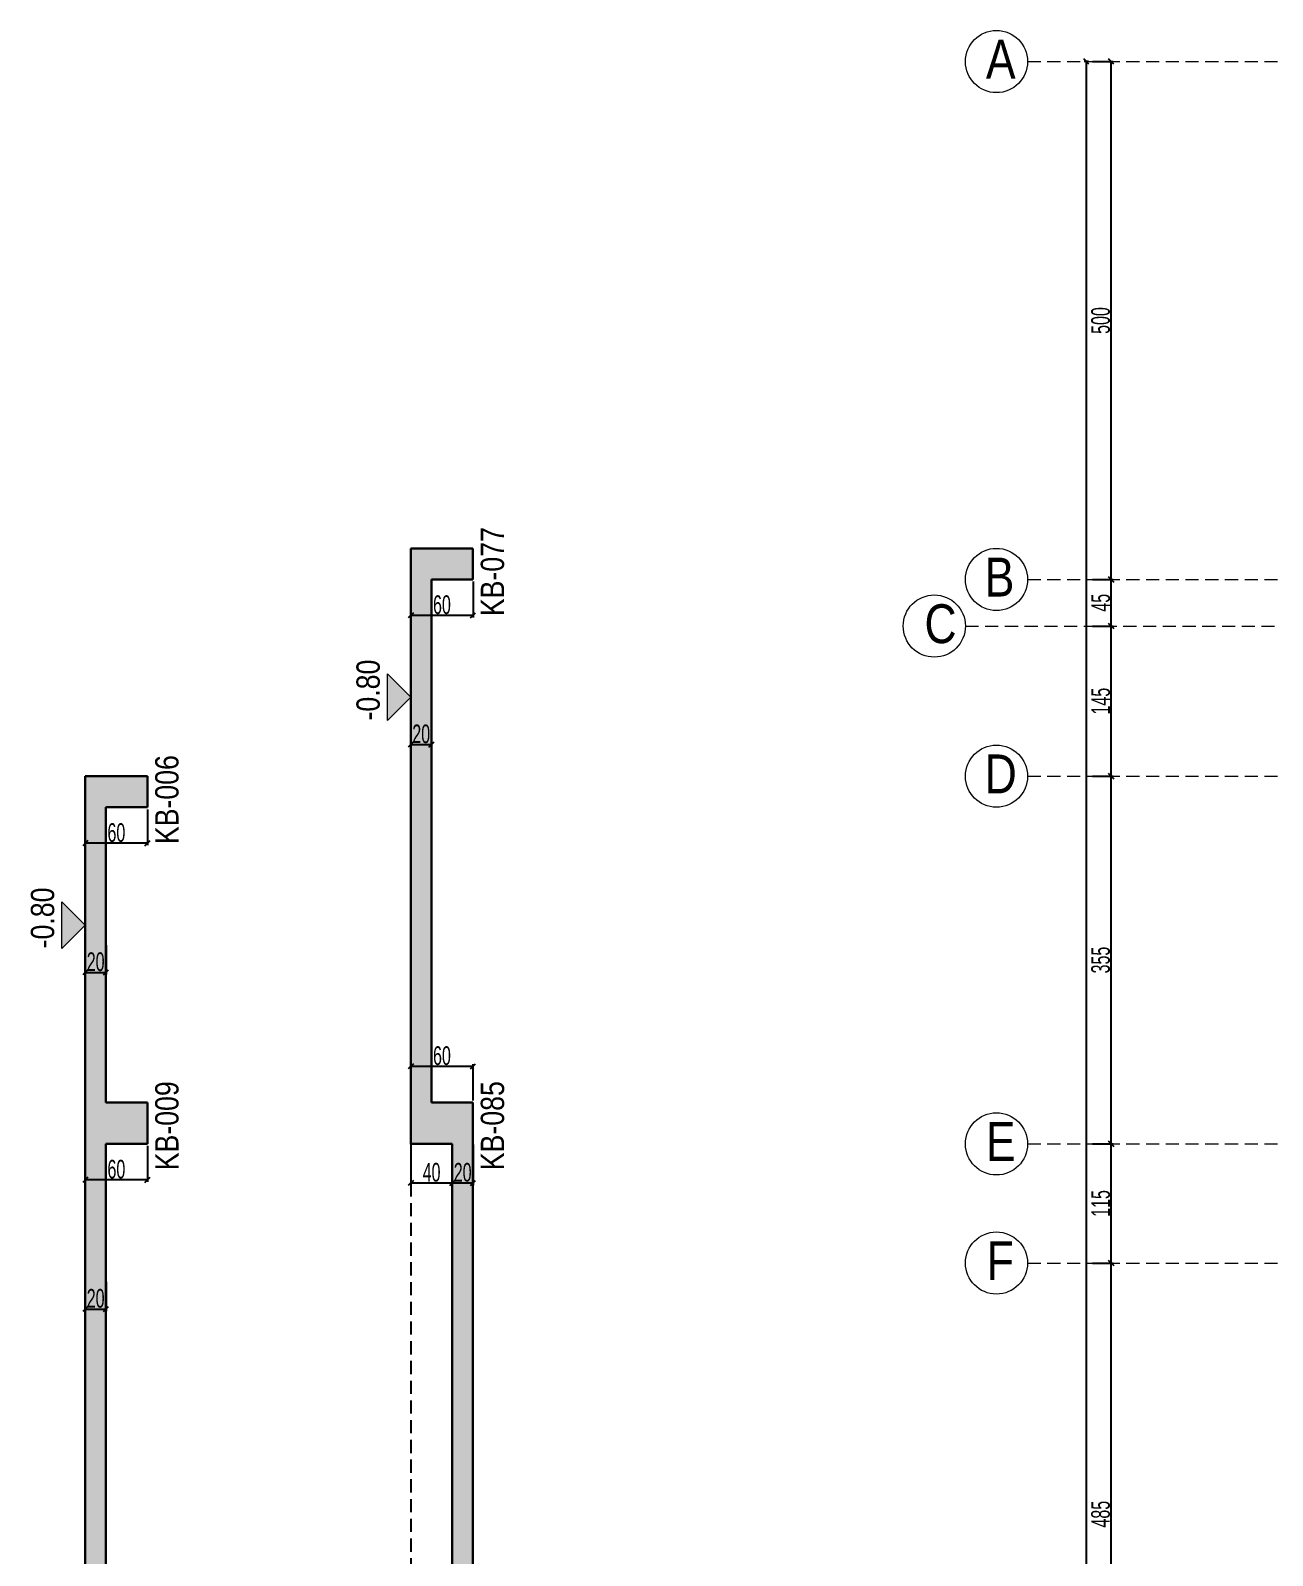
# Model space of a CAD drawing. Header units: millimetres. Extents: x 2300 to 11114, y 689 to 8824.
# Drawn here: x 2300 to 3498, y 6712 to 8184 of the extents above; entities that cross this region are included whole.
import ezdxf

# ---------------------------------------------------------------- set-up
doc = ezdxf.new("R2010")
doc.units = ezdxf.units.MM
doc.linetypes.add('DASHED', pattern=[19.05, 12.7, -6.35])
for name, color, linetype, lineweight in [('AKS BALONU (BEYKENT)', 7, 'Continuous', 20), ('AKS CIZGISI (BEYKENT)', 252, 'DASHED', 20), ('AKS NO (BEYKENT)', 3, 'Continuous', 20), ('AKS OLCU (BEYKENT)', 200, 'Continuous', 20), ('DOSEME SINIRI (BEYKENT)', 2, 'Continuous', 30), ('KESIT SINIRI (BEYKENT)', 241, 'DASHED', 20), ('KIRIS ISMI (BEYKENT)', 40, 'Continuous', 20), ('KOT CIZGI (BEYKENT)', 120, 'Continuous', 20), ('KOT YAZI (BEYKENT)', 7, 'Continuous', 20), ('OLCU (BEYKENT)', 14, 'Continuous', 20), ('TARAMA (BEYKENT)', 252, 'Continuous', 25)]:
    doc.layers.add(name, color=color, linetype=linetype, lineweight=lineweight)
doc.styles.add('DSMOLC-50', font='bahnschrift light condensed', dxfattribs={"width": 0.75, "height": 18})
doc.styles.add('KOT (BEYKENT)', font='')
doc.styles.add('OLC-50', font='bahnschrift light condensed', dxfattribs={"width": 0.75, "height": 18})
doc.styles.add('YAZI (BEYKENT)', font='')
doc.styles.get('KOT (BEYKENT)').set_extended_font_data('Bahnschrift Light Condensed')
doc.styles.get('YAZI (BEYKENT)').set_extended_font_data('Bahnschrift Light Condensed')
doc.dimstyles.new('DSMOLC-50', dxfattribs={"dimtxt": 18, "dimasz": 5, "dimexe": 2, "dimexo": 2, "dimgap": 1, "dimtad": 1, "dimdec": 1, "dimrnd": 0.5, "dimzin": 12, "dimdsep": 46, "dimtxsty": 'DSMOLC-50', "dimblk": 'OBLIQUE', "dimblk1": 'OBLIQUE', "dimblk2": 'OBLIQUE', "dimcen": 0, "dimclrt": 7, "dimadec": 0, "dimazin": 0, "dimtfac": 1, "dimtdec": 4, "dimtix": 1, "dimtmove": 2, "dimatfit": 3, "dimfxl": 1, "dimtzin": 0, "dimarcsym": 0})

# ---------------------------------------------------------------- blocks, each defined once
blk = doc.blocks.new('_Oblique')
at = {"color": 0, "linetype": 'ByBlock', "lineweight": -2}
blk.add_line((-0.5, -0.5), (0.5, 0.5), dxfattribs=at)
blk = doc.blocks.new('*D263')
at = {"layer": 'AKS OLCU (BEYKENT)', "color": 0, "lineweight": -2, "transparency": 16777216}
for p, q in [((3324.6, 6993.9), (3344.6, 6993.9)), ((3342.6, 6508.9), (3342.6, 6993.9)), ((3324.6, 6508.9), (3344.6, 6508.9))]:
    blk.add_line(p, q, dxfattribs=at)
at = {"layer": 'DEFPOINTS', "color": 0, "transparency": 16777216}
for p in [(3322.6, 6993.9), (3342.6, 6993.9), (3322.6, 6508.9)]:
    blk.add_point(p, dxfattribs=at)
at = {"layer": 'AKS OLCU (BEYKENT)', "color": 0, "lineweight": -2, "transparency": 16777216, "xscale": 5, "yscale": 5, "zscale": 5}
for p, rotation in [((3342.6, 6993.9), 90), ((3342.6, 6508.9), 270)]:
    blk.add_blockref('_Oblique', p, dxfattribs=dict(at, rotation=rotation))
at = {"layer": 'AKS OLCU (BEYKENT)', "color": 7, "transparency": 16777216, "insert": (3332.4, 6751.4), "char_height": 18, "attachment_point": 5, "rotation": 90, "style": 'DSMOLC-50'}
blk.add_mtext('485', dxfattribs=at)
blk = doc.blocks.new('*D264')
at = {"layer": 'AKS OLCU (BEYKENT)', "color": 0, "lineweight": -2, "transparency": 16777216}
for p, q in [((3324.6, 7108.9), (3344.6, 7108.9)), ((3342.6, 6993.9), (3342.6, 7108.9)), ((3324.6, 6993.9), (3344.6, 6993.9))]:
    blk.add_line(p, q, dxfattribs=at)
at = {"layer": 'DEFPOINTS', "color": 0, "transparency": 16777216}
for p in [(3322.6, 7108.9), (3342.6, 7108.9), (3322.6, 6993.9)]:
    blk.add_point(p, dxfattribs=at)
at = {"layer": 'AKS OLCU (BEYKENT)', "color": 0, "lineweight": -2, "transparency": 16777216, "xscale": 5, "yscale": 5, "zscale": 5}
for p, rotation in [((3342.6, 7108.9), 90), ((3342.6, 6993.9), 270)]:
    blk.add_blockref('_Oblique', p, dxfattribs=dict(at, rotation=rotation))
at = {"layer": 'AKS OLCU (BEYKENT)', "color": 7, "transparency": 16777216, "insert": (3332.5, 7051.4), "char_height": 18, "attachment_point": 5, "rotation": 90, "style": 'DSMOLC-50'}
blk.add_mtext('115', dxfattribs=at)
blk = doc.blocks.new('*D265')
at = {"layer": 'AKS OLCU (BEYKENT)', "color": 0, "lineweight": -2, "transparency": 16777216}
for p, q in [((3324.6, 7463.9), (3344.6, 7463.9)), ((3342.6, 7108.9), (3342.6, 7463.9)), ((3324.6, 7108.9), (3344.6, 7108.9))]:
    blk.add_line(p, q, dxfattribs=at)
at = {"layer": 'DEFPOINTS', "color": 0, "transparency": 16777216}
for p in [(3322.6, 7463.9), (3342.6, 7463.9), (3322.6, 7108.9)]:
    blk.add_point(p, dxfattribs=at)
at = {"layer": 'AKS OLCU (BEYKENT)', "color": 0, "lineweight": -2, "transparency": 16777216, "xscale": 5, "yscale": 5, "zscale": 5}
for p, rotation in [((3342.6, 7463.9), 90), ((3342.6, 7108.9), 270)]:
    blk.add_blockref('_Oblique', p, dxfattribs=dict(at, rotation=rotation))
at = {"layer": 'AKS OLCU (BEYKENT)', "color": 7, "transparency": 16777216, "insert": (3332.4, 7286.4), "char_height": 18, "attachment_point": 5, "rotation": 90, "style": 'DSMOLC-50'}
blk.add_mtext('355', dxfattribs=at)
blk = doc.blocks.new('*D266')
at = {"layer": 'AKS OLCU (BEYKENT)', "color": 0, "lineweight": -2, "transparency": 16777216}
for p, q in [((3324.6, 7608.9), (3344.6, 7608.9)), ((3342.6, 7463.9), (3342.6, 7608.9)), ((3324.6, 7463.9), (3344.6, 7463.9))]:
    blk.add_line(p, q, dxfattribs=at)
at = {"layer": 'DEFPOINTS', "color": 0, "transparency": 16777216}
for p in [(3322.6, 7608.9), (3342.6, 7608.9), (3322.6, 7463.9)]:
    blk.add_point(p, dxfattribs=at)
at = {"layer": 'AKS OLCU (BEYKENT)', "color": 0, "lineweight": -2, "transparency": 16777216, "xscale": 5, "yscale": 5, "zscale": 5}
for p, rotation in [((3342.6, 7608.9), 90), ((3342.6, 7463.9), 270)]:
    blk.add_blockref('_Oblique', p, dxfattribs=dict(at, rotation=rotation))
at = {"layer": 'AKS OLCU (BEYKENT)', "color": 7, "transparency": 16777216, "insert": (3332.5, 7536.4), "char_height": 18, "attachment_point": 5, "rotation": 90, "style": 'DSMOLC-50'}
blk.add_mtext('145', dxfattribs=at)
blk = doc.blocks.new('*D267')
at = {"layer": 'AKS OLCU (BEYKENT)', "color": 0, "lineweight": -2, "transparency": 16777216}
for p, q in [((3324.6, 7653.9), (3344.6, 7653.9)), ((3342.6, 7608.9), (3342.6, 7653.9)), ((3324.6, 7608.9), (3344.6, 7608.9))]:
    blk.add_line(p, q, dxfattribs=at)
at = {"layer": 'DEFPOINTS', "color": 0, "transparency": 16777216}
for p in [(3322.6, 7653.9), (3342.6, 7653.9), (3322.6, 7608.9)]:
    blk.add_point(p, dxfattribs=at)
at = {"layer": 'AKS OLCU (BEYKENT)', "color": 0, "lineweight": -2, "transparency": 16777216, "xscale": 5, "yscale": 5, "zscale": 5}
for p, rotation in [((3342.6, 7653.9), 90), ((3342.6, 7608.9), 270)]:
    blk.add_blockref('_Oblique', p, dxfattribs=dict(at, rotation=rotation))
at = {"layer": 'AKS OLCU (BEYKENT)', "color": 7, "transparency": 16777216, "insert": (3332.5, 7631.4), "char_height": 18, "attachment_point": 5, "rotation": 90, "style": 'DSMOLC-50'}
blk.add_mtext('45', dxfattribs=at)
blk = doc.blocks.new('*D268')
at = {"layer": 'AKS OLCU (BEYKENT)', "color": 0, "lineweight": -2, "transparency": 16777216}
for p, q in [((3324.6, 8153.9), (3344.6, 8153.9)), ((3342.6, 7653.9), (3342.6, 8153.9)), ((3324.6, 7653.9), (3344.6, 7653.9))]:
    blk.add_line(p, q, dxfattribs=at)
at = {"layer": 'DEFPOINTS', "color": 0, "transparency": 16777216}
for p in [(3322.6, 8153.9), (3342.6, 8153.9), (3322.6, 7653.9)]:
    blk.add_point(p, dxfattribs=at)
at = {"layer": 'AKS OLCU (BEYKENT)', "color": 0, "lineweight": -2, "transparency": 16777216, "xscale": 5, "yscale": 5, "zscale": 5}
for p, rotation in [((3342.6, 8153.9), 90), ((3342.6, 7653.9), 270)]:
    blk.add_blockref('_Oblique', p, dxfattribs=dict(at, rotation=rotation))
at = {"layer": 'AKS OLCU (BEYKENT)', "color": 7, "transparency": 16777216, "insert": (3332.4, 7903.9), "char_height": 18, "attachment_point": 5, "rotation": 90, "style": 'DSMOLC-50'}
blk.add_mtext('500', dxfattribs=at)
blk = doc.blocks.new('*D269')
at = {"layer": 'AKS OLCU (BEYKENT)', "color": 0, "lineweight": -2, "transparency": 16777216}
for p, q in [((3320.6, 8153.9), (3316.6, 8153.9)), ((3318.6, 1183.9), (3318.6, 8153.9)), ((3320.6, 1183.9), (3316.6, 1183.9))]:
    blk.add_line(p, q, dxfattribs=at)
at = {"layer": 'DEFPOINTS', "color": 0, "transparency": 16777216}
for p in [(3318.6, 8153.9), (3322.6, 8153.9), (3322.6, 1183.9)]:
    blk.add_point(p, dxfattribs=at)
at = {"layer": 'AKS OLCU (BEYKENT)', "color": 0, "lineweight": -2, "transparency": 16777216, "xscale": 5, "yscale": 5, "zscale": 5}
for p, rotation in [((3318.6, 8153.9), 90), ((3318.6, 1183.9), 270)]:
    blk.add_blockref('_Oblique', p, dxfattribs=dict(at, rotation=rotation))
at = {"layer": 'AKS OLCU (BEYKENT)', "color": 7, "transparency": 16777216, "insert": (3308.4, 4668.9), "char_height": 18, "attachment_point": 5, "rotation": 90, "style": 'DSMOLC-50'}
blk.add_mtext('6970', dxfattribs=at)
blk = doc.blocks.new('*D297')
at = {"layer": 'DEFPOINTS', "color": 0, "transparency": 16777216}
for p in [(2352.5, 7433.9), (2412.5, 7433.9), (2352.5, 7399.2)]:
    blk.add_point(p, dxfattribs=at)
at = {"layer": 'OLCU (BEYKENT)', "color": 0, "lineweight": -2, "transparency": 16777216}
for p, q in [((2352.5, 7431.9), (2352.5, 7397.2)), ((2412.5, 7431.9), (2412.5, 7397.2)), ((2412.5, 7399.2), (2352.5, 7399.2))]:
    blk.add_line(p, q, dxfattribs=at)
at = {"layer": 'OLCU (BEYKENT)', "color": 0, "lineweight": -2, "transparency": 16777216, "xscale": 5, "yscale": 5, "zscale": 5, "rotation": 180}
blk.add_blockref('_Oblique', (2352.5, 7399.2), dxfattribs=at)
at = {"layer": 'OLCU (BEYKENT)', "color": 0, "lineweight": -2, "transparency": 16777216, "xscale": 5, "yscale": 5, "zscale": 5}
blk.add_blockref('_Oblique', (2412.5, 7399.2), dxfattribs=at)
at = {"layer": 'OLCU (BEYKENT)', "color": 7, "lineweight": -3, "transparency": 16777216, "insert": (2382.5, 7409.4), "char_height": 18, "attachment_point": 5, "style": 'OLC-50'}
blk.add_mtext('60', dxfattribs=at)
blk = doc.blocks.new('*D298')
at = {"layer": 'DEFPOINTS', "color": 0, "transparency": 16777216}
for p in [(2352.5, 7302.7), (2372.5, 7302.7), (2372.5, 7274.5)]:
    blk.add_point(p, dxfattribs=at)
at = {"layer": 'OLCU (BEYKENT)', "color": 0, "lineweight": -2, "transparency": 16777216}
for p, q in [((2352.5, 7300.7), (2352.5, 7272.5)), ((2372.5, 7300.7), (2372.5, 7272.5)), ((2352.5, 7274.5), (2372.5, 7274.5))]:
    blk.add_line(p, q, dxfattribs=at)
at = {"layer": 'OLCU (BEYKENT)', "color": 0, "lineweight": -2, "transparency": 16777216, "xscale": 5, "yscale": 5, "zscale": 5, "rotation": 180}
blk.add_blockref('_Oblique', (2352.5, 7274.5), dxfattribs=at)
at = {"layer": 'OLCU (BEYKENT)', "color": 0, "lineweight": -2, "transparency": 16777216, "xscale": 5, "yscale": 5, "zscale": 5}
blk.add_blockref('_Oblique', (2372.5, 7274.5), dxfattribs=at)
at = {"layer": 'OLCU (BEYKENT)', "color": 7, "lineweight": -3, "transparency": 16777216, "insert": (2362.5, 7284.7), "char_height": 18, "attachment_point": 5, "style": 'OLC-50'}
blk.add_mtext('20', dxfattribs=at)
blk = doc.blocks.new('*D299')
at = {"layer": 'DEFPOINTS', "color": 0, "transparency": 16777216}
for p in [(2352.5, 7108.9), (2412.5, 7108.9), (2352.5, 7074.2)]:
    blk.add_point(p, dxfattribs=at)
at = {"layer": 'OLCU (BEYKENT)', "color": 0, "lineweight": -2, "transparency": 16777216}
for p, q in [((2352.5, 7106.9), (2352.5, 7072.2)), ((2412.5, 7106.9), (2412.5, 7072.2)), ((2412.5, 7074.2), (2352.5, 7074.2))]:
    blk.add_line(p, q, dxfattribs=at)
at = {"layer": 'OLCU (BEYKENT)', "color": 0, "lineweight": -2, "transparency": 16777216, "xscale": 5, "yscale": 5, "zscale": 5, "rotation": 180}
blk.add_blockref('_Oblique', (2352.5, 7074.2), dxfattribs=at)
at = {"layer": 'OLCU (BEYKENT)', "color": 0, "lineweight": -2, "transparency": 16777216, "xscale": 5, "yscale": 5, "zscale": 5}
blk.add_blockref('_Oblique', (2412.5, 7074.2), dxfattribs=at)
at = {"layer": 'OLCU (BEYKENT)', "color": 7, "lineweight": -3, "transparency": 16777216, "insert": (2382.5, 7084.4), "char_height": 18, "attachment_point": 5, "style": 'OLC-50'}
blk.add_mtext('60', dxfattribs=at)
blk = doc.blocks.new('*D300')
at = {"layer": 'DEFPOINTS', "color": 0, "transparency": 16777216}
for p in [(2352.5, 6977.7), (2372.5, 6977.7), (2372.5, 6949.5)]:
    blk.add_point(p, dxfattribs=at)
at = {"layer": 'OLCU (BEYKENT)', "color": 0, "lineweight": -2, "transparency": 16777216}
for p, q in [((2352.5, 6975.7), (2352.5, 6947.5)), ((2372.5, 6975.7), (2372.5, 6947.5)), ((2352.5, 6949.5), (2372.5, 6949.5))]:
    blk.add_line(p, q, dxfattribs=at)
at = {"layer": 'OLCU (BEYKENT)', "color": 0, "lineweight": -2, "transparency": 16777216, "xscale": 5, "yscale": 5, "zscale": 5, "rotation": 180}
blk.add_blockref('_Oblique', (2352.5, 6949.5), dxfattribs=at)
at = {"layer": 'OLCU (BEYKENT)', "color": 0, "lineweight": -2, "transparency": 16777216, "xscale": 5, "yscale": 5, "zscale": 5}
blk.add_blockref('_Oblique', (2372.5, 6949.5), dxfattribs=at)
at = {"layer": 'OLCU (BEYKENT)', "color": 7, "lineweight": -3, "transparency": 16777216, "insert": (2362.5, 6959.7), "char_height": 18, "attachment_point": 5, "style": 'OLC-50'}
blk.add_mtext('20', dxfattribs=at)
blk = doc.blocks.new('*D369')
at = {"layer": 'DEFPOINTS', "color": 0, "transparency": 16777216}
for p in [(2666.7, 7653.9), (2726.7, 7653.9), (2666.7, 7619.2)]:
    blk.add_point(p, dxfattribs=at)
at = {"layer": 'OLCU (BEYKENT)', "color": 0, "lineweight": -2, "transparency": 16777216}
for p, q in [((2666.7, 7651.9), (2666.7, 7617.2)), ((2726.7, 7651.9), (2726.7, 7617.2)), ((2726.7, 7619.2), (2666.7, 7619.2))]:
    blk.add_line(p, q, dxfattribs=at)
at = {"layer": 'OLCU (BEYKENT)', "color": 0, "lineweight": -2, "transparency": 16777216, "xscale": 5, "yscale": 5, "zscale": 5, "rotation": 180}
blk.add_blockref('_Oblique', (2666.7, 7619.2), dxfattribs=at)
at = {"layer": 'OLCU (BEYKENT)', "color": 0, "lineweight": -2, "transparency": 16777216, "xscale": 5, "yscale": 5, "zscale": 5}
blk.add_blockref('_Oblique', (2726.7, 7619.2), dxfattribs=at)
at = {"layer": 'OLCU (BEYKENT)', "color": 7, "lineweight": -3, "transparency": 16777216, "insert": (2696.7, 7629.4), "char_height": 18, "attachment_point": 5, "style": 'OLC-50'}
blk.add_mtext('60', dxfattribs=at)
blk = doc.blocks.new('*D370')
at = {"layer": 'DEFPOINTS', "color": 0, "transparency": 16777216}
for p in [(2666.7, 7522.7), (2686.7, 7522.7), (2686.7, 7494.5)]:
    blk.add_point(p, dxfattribs=at)
at = {"layer": 'OLCU (BEYKENT)', "color": 0, "lineweight": -2, "transparency": 16777216}
for p, q in [((2666.7, 7520.7), (2666.7, 7492.5)), ((2686.7, 7520.7), (2686.7, 7492.5)), ((2666.7, 7494.5), (2686.7, 7494.5))]:
    blk.add_line(p, q, dxfattribs=at)
at = {"layer": 'OLCU (BEYKENT)', "color": 0, "lineweight": -2, "transparency": 16777216, "xscale": 5, "yscale": 5, "zscale": 5, "rotation": 180}
blk.add_blockref('_Oblique', (2666.7, 7494.5), dxfattribs=at)
at = {"layer": 'OLCU (BEYKENT)', "color": 0, "lineweight": -2, "transparency": 16777216, "xscale": 5, "yscale": 5, "zscale": 5}
blk.add_blockref('_Oblique', (2686.7, 7494.5), dxfattribs=at)
at = {"layer": 'OLCU (BEYKENT)', "color": 7, "lineweight": -3, "transparency": 16777216, "insert": (2676.7, 7504.7), "char_height": 18, "attachment_point": 5, "style": 'OLC-50'}
blk.add_mtext('20', dxfattribs=at)
blk = doc.blocks.new('*D374')
at = {"layer": 'DEFPOINTS', "color": 0, "transparency": 16777216}
for p in [(2666.7, 7183.8), (2666.7, 7148.9), (2726.7, 7148.9)]:
    blk.add_point(p, dxfattribs=at)
at = {"layer": 'OLCU (BEYKENT)', "color": 0, "lineweight": -2, "transparency": 16777216}
for p, q in [((2666.7, 7150.9), (2666.7, 7185.8)), ((2726.7, 7150.9), (2726.7, 7185.8)), ((2726.7, 7183.8), (2666.7, 7183.8))]:
    blk.add_line(p, q, dxfattribs=at)
at = {"layer": 'OLCU (BEYKENT)', "color": 0, "lineweight": -2, "transparency": 16777216, "xscale": 5, "yscale": 5, "zscale": 5, "rotation": 180}
blk.add_blockref('_Oblique', (2666.7, 7183.8), dxfattribs=at)
at = {"layer": 'OLCU (BEYKENT)', "color": 0, "lineweight": -2, "transparency": 16777216, "xscale": 5, "yscale": 5, "zscale": 5}
blk.add_blockref('_Oblique', (2726.7, 7183.8), dxfattribs=at)
at = {"layer": 'OLCU (BEYKENT)', "color": 7, "lineweight": -3, "transparency": 16777216, "insert": (2696.7, 7194), "char_height": 18, "attachment_point": 5, "style": 'OLC-50'}
blk.add_mtext('60', dxfattribs=at)
blk = doc.blocks.new('*D375')
at = {"layer": 'DEFPOINTS', "color": 0, "transparency": 16777216}
for p in [(2666.7, 7108.8), (2706.7, 7108.9), (2706.7, 7071.2)]:
    blk.add_point(p, dxfattribs=at)
at = {"layer": 'OLCU (BEYKENT)', "color": 0, "lineweight": -2, "transparency": 16777216}
for p, q in [((2666.7, 7106.8), (2666.7, 7069.2)), ((2706.7, 7106.9), (2706.7, 7069.2)), ((2666.7, 7071.2), (2706.7, 7071.2))]:
    blk.add_line(p, q, dxfattribs=at)
at = {"layer": 'OLCU (BEYKENT)', "color": 0, "lineweight": -2, "transparency": 16777216, "xscale": 5, "yscale": 5, "zscale": 5, "rotation": 180}
blk.add_blockref('_Oblique', (2666.7, 7071.2), dxfattribs=at)
at = {"layer": 'OLCU (BEYKENT)', "color": 0, "lineweight": -2, "transparency": 16777216, "xscale": 5, "yscale": 5, "zscale": 5}
blk.add_blockref('_Oblique', (2706.7, 7071.2), dxfattribs=at)
at = {"layer": 'OLCU (BEYKENT)', "color": 7, "lineweight": -3, "transparency": 16777216, "insert": (2686.7, 7081.4), "char_height": 18, "attachment_point": 5, "style": 'OLC-50'}
blk.add_mtext('40', dxfattribs=at)
blk = doc.blocks.new('*D376')
at = {"layer": 'DEFPOINTS', "color": 0, "transparency": 16777216}
for p in [(2706.7, 7108.9), (2726.7, 7110.2), (2726.7, 7071.2)]:
    blk.add_point(p, dxfattribs=at)
at = {"layer": 'OLCU (BEYKENT)', "color": 0, "lineweight": -2, "transparency": 16777216}
for p, q in [((2706.7, 7106.9), (2706.7, 7069.2)), ((2726.7, 7108.2), (2726.7, 7069.2)), ((2706.7, 7071.2), (2726.7, 7071.2))]:
    blk.add_line(p, q, dxfattribs=at)
at = {"layer": 'OLCU (BEYKENT)', "color": 0, "lineweight": -2, "transparency": 16777216, "xscale": 5, "yscale": 5, "zscale": 5, "rotation": 180}
blk.add_blockref('_Oblique', (2706.7, 7071.2), dxfattribs=at)
at = {"layer": 'OLCU (BEYKENT)', "color": 0, "lineweight": -2, "transparency": 16777216, "xscale": 5, "yscale": 5, "zscale": 5}
blk.add_blockref('_Oblique', (2726.7, 7071.2), dxfattribs=at)
at = {"layer": 'OLCU (BEYKENT)', "color": 7, "lineweight": -3, "transparency": 16777216, "insert": (2716.7, 7081.4), "char_height": 18, "attachment_point": 5, "style": 'OLC-50'}
blk.add_mtext('20', dxfattribs=at)

msp = doc.modelspace()

# ---------------------------------------------------------------- hatches: boundary and pattern name
at = {"layer": 'KOT CIZGI (BEYKENT)'}
for points in [[(2644.17, 7517.71), (2666.67, 7540.21), (2644.17, 7562.71)], [(2329.97, 7297.71), (2352.47, 7320.21), (2329.97, 7342.71)]]:
    msp.add_hatch(color=256, dxfattribs=at).paths.add_polyline_path(points)
at = {"layer": 'TARAMA (BEYKENT)', "lineweight": -3}
h = msp.add_hatch(dxfattribs=at)
h.set_pattern_fill('ANSI33', color=256, scale=1.5, style=0)
h.set_pattern_definition([(45, (-157595.611, -16846.83), (-6.7351921, 6.7351921), []), (45, (-157588.876, -16846.83), (-6.7351921, 6.7351921), [4.7625, -2.38125])])
h.paths.add_polyline_path([(2726.67, 7148.91), (2686.67, 7148.91), (2686.67, 7653.91), (2726.67, 7653.91), (2726.67, 7683.91), (2666.67, 7683.91), (2666.67, 7623.91), (2666.67, 7108.91), (2706.67, 7108.91), (2706.67, 5978.91), (2860.67, 4878.91), (2976.67, 4878.91), (2976.67, 4908.91), (2876.66, 4908.91), (2792.66, 5508.91), (2832.67, 5508.91), (2832.67, 5538.91), (2788.46, 5538.91), (2726.86, 5978.91), (2766.67, 5978.91), (2766.67, 6008.91), (2726.67, 6008.91), (2726.67, 6478.91), (2766.67, 6478.91), (2766.67, 6508.91), (2726.67, 6508.91)])
h = msp.add_hatch(dxfattribs=at)
h.set_pattern_fill('ANSI33', color=256, scale=1.5)
h.set_pattern_definition([(45, (1049.582, 417.84), (-6.735192, 6.735192), []), (45, (1056.317, 417.84), (-6.735192, 6.735192), [4.7625, -2.38125])])
h.paths.add_polyline_path([(2412.47, 3948.91), (2372.47, 3948.91), (2372.47, 4393.91), (2412.47, 4393.91), (2412.47, 4423.91), (2372.47, 4423.91), (2372.47, 4878.91), (2412.47, 4878.91), (2412.47, 4908.91), (2372.47, 4908.91), (2372.47, 5508.91), (2412.47, 5508.91), (2412.47, 5538.91), (2372.47, 5538.91), (2372.47, 5993.91), (2412.47, 5993.91), (2412.47, 6023.91), (2372.47, 6023.91), (2372.47, 6478.91), (2412.47, 6478.91), (2412.47, 6508.91), (2372.47, 6508.91), (2372.47, 7108.91), (2412.47, 7108.91), (2412.47, 7148.91), (2372.47, 7148.91), (2372.47, 7433.91), (2412.47, 7433.91), (2412.47, 7463.91), (2352.47, 7463.91), (2352.47, 7108.91), (2352.47, 6508.91), (2352.47, 4393.91), (2352.47, 3948.91), (2352.47, 3243.91), (2412.47, 3243.91), (2412.47, 3273.91), (2372.47, 3273.91), (2372.47, 3908.91), (2412.47, 3908.91)])

# ---------------------------------------------------------------- linework, layer by layer
at = {"layer": 'AKS BALONU (BEYKENT)'}
for centre in [(3231.88, 8153.91), (3231.88, 7653.91), (3171.88, 7608.91), (3231.88, 7463.91), (3231.88, 7108.91), (3231.88, 6993.91)]:
    msp.add_circle(centre, 30, dxfattribs=at)
at = {"layer": 'AKS CIZGISI (BEYKENT)'}
for p, q in [((3261.88, 8153.91), (10994.38, 8153.91)), ((3261.88, 7653.91), (10994.38, 7653.91)), ((3201.88, 7608.91), (11054.38, 7608.91)), ((3261.88, 7463.91), (10994.38, 7463.91)), ((3261.88, 7108.91), (10994.38, 7108.91)), ((3261.88, 6993.91), (10994.38, 6993.91))]:
    msp.add_line(p, q, dxfattribs=at)
at = {"layer": 'DOSEME SINIRI (BEYKENT)'}
for p, q in [((2666.67, 7683.91), (2726.67, 7683.91)), ((2666.67, 7683.91), (2666.67, 7108.91)), ((2666.67, 7683.91), (2666.67, 7623.91)), ((2726.67, 7683.91), (2726.67, 7653.91)), ((2686.67, 7653.91), (2726.67, 7653.91)), ((2686.67, 7653.91), (2686.67, 7148.91)), ((2352.47, 7463.91), (2412.47, 7463.91)), ((2352.47, 7463.91), (2352.47, 7108.91)), ((2412.47, 7463.91), (2412.47, 7433.91)), ((2372.47, 7433.91), (2412.47, 7433.91)), ((2372.47, 7433.91), (2372.47, 7148.91)), ((2666.67, 7288.81), (2666.67, 7108.81)), ((2372.47, 7148.91), (2412.47, 7148.91)), ((2412.47, 7148.91), (2412.47, 7108.91)), ((2686.67, 7148.91), (2726.67, 7148.91)), ((2726.67, 7148.91), (2726.67, 6508.91)), ((2352.47, 7108.91), (2352.47, 6508.91)), ((2372.47, 7108.91), (2412.47, 7108.91)), ((2372.47, 7108.91), (2372.47, 6508.91)), ((2666.67, 7108.91), (2706.67, 7108.91)), ((2706.67, 7108.91), (2706.67, 5978.91))]:
    msp.add_line(p, q, dxfattribs=at)
at = {"layer": 'KESIT SINIRI (BEYKENT)', "lineweight": -3}
msp.add_line((2666.67, 7108.91), (2666.67, 3948.91), dxfattribs=at)
at = {"layer": 'KOT CIZGI (BEYKENT)'}
for p, q in [((2666.67, 7510.21), (2666.67, 7570.21)), ((2644.17, 7517.71), (2644.17, 7562.71)), ((2666.67, 7540.21), (2644.17, 7562.71)), ((2666.67, 7540.21), (2644.17, 7517.71)), ((2352.47, 7290.21), (2352.47, 7350.21)), ((2329.97, 7297.71), (2329.97, 7342.71)), ((2352.47, 7320.21), (2329.97, 7342.71)), ((2352.47, 7320.21), (2329.97, 7297.71))]:
    msp.add_line(p, q, dxfattribs=at)

# ---------------------------------------------------------------- texts
at = {"layer": 'AKS NO (BEYKENT)', "style": 'YAZI (BEYKENT)'}
for s, p in [('A', (3221.71, 8137.41)), ('B', (3220.49, 7637.41)), ('C', (3162.39, 7592.41)), ('D', (3220.49, 7447.41)), ('E', (3221.71, 7092.41)), ('F', (3222.42, 6977.41))]:
    msp.add_text(s, height=37.5, dxfattribs=at).set_placement(p)
at = {"layer": 'KIRIS ISMI (BEYKENT)', "style": 'YAZI (BEYKENT)'}
for s, p in [('KB-077', (2756.67, 7618.44)), ('KB-006', (2442.47, 7398.34)), ('KB-009', (2442.47, 7083.44)), ('KB-085', (2756.67, 7083.53))]:
    msp.add_text(s, height=22.5, rotation=90, dxfattribs=at).set_placement(p)
at = {"layer": 'KOT YAZI (BEYKENT)', "style": 'KOT (BEYKENT)'}
for p in [(2636.67, 7517.71), (2322.47, 7297.71)]:
    msp.add_text('-0.80', height=22.5, rotation=90, dxfattribs=at).set_placement(p)

# ---------------------------------------------------------------- dimensions: what is measured, and where the dimension line sits
at = {"layer": 'AKS OLCU (BEYKENT)'}
for base, p1, p2, picture, middle in [((3318.56, 8153.91), (3322.56, 1183.91), (3322.56, 8153.91), '*D269', (3308.37, 4668.91)), ((3342.56, 8153.91), (3322.56, 7653.91), (3322.56, 8153.91), '*D268', (3332.37, 7903.91)), ((3342.56, 7653.91), (3322.56, 7608.91), (3322.56, 7653.91), '*D267', (3332.47, 7631.41)), ((3342.56, 7608.91), (3322.56, 7463.91), (3322.56, 7608.91), '*D266', (3332.47, 7536.41)), ((3342.56, 7463.91), (3322.56, 7108.91), (3322.56, 7463.91), '*D265', (3332.37, 7286.41)), ((3342.56, 7108.91), (3322.56, 6993.91), (3322.56, 7108.91), '*D264', (3332.47, 7051.41)), ((3342.56, 6993.91), (3322.56, 6508.91), (3322.56, 6993.91), '*D263', (3332.37, 6751.41))]:
    dim = msp.add_linear_dim(base=base, p1=p1, p2=p2, angle=90, dimstyle='DSMOLC-50', dxfattribs=at)
    dim.commit()
    dim.dimension.update_dxf_attribs({"geometry": picture, "text_midpoint": middle})
at = {"layer": 'OLCU (BEYKENT)', "lineweight": -3}
for base, p1, p2, picture, middle in [((2666.67, 7619.2), (2726.67, 7653.91), (2666.67, 7653.91), '*D369', (2696.67, 7629.39)), ((2686.67, 7494.54), (2666.67, 7522.67), (2686.67, 7522.67), '*D370', (2676.67, 7504.73)), ((2352.47, 7399.2), (2412.47, 7433.91), (2352.47, 7433.91), '*D297', (2382.47, 7409.39)), ((2372.47, 7274.54), (2352.47, 7302.67), (2372.47, 7302.67), '*D298', (2362.47, 7284.73)), ((2666.67, 7183.79), (2726.67, 7148.91), (2666.67, 7148.91), '*D374', (2696.67, 7193.98)), ((2352.47, 7074.2), (2412.47, 7108.91), (2352.47, 7108.91), '*D299', (2382.47, 7084.39)), ((2706.67, 7071.18), (2666.67, 7108.81), (2706.67, 7108.91), '*D375', (2686.67, 7081.37)), ((2726.67, 7071.18), (2706.67, 7108.91), (2726.67, 7110.21), '*D376', (2716.67, 7081.37)), ((2372.47, 6949.54), (2352.47, 6977.67), (2372.47, 6977.67), '*D300', (2362.47, 6959.73))]:
    dim = msp.add_linear_dim(base=base, p1=p1, p2=p2, dimstyle='DSMOLC-50', override={"dimtxsty": 'OLC-50'}, dxfattribs=at)
    dim.commit()
    dim.dimension.update_dxf_attribs({"geometry": picture, "text_midpoint": middle})

doc.saveas('drawing.dxf')
